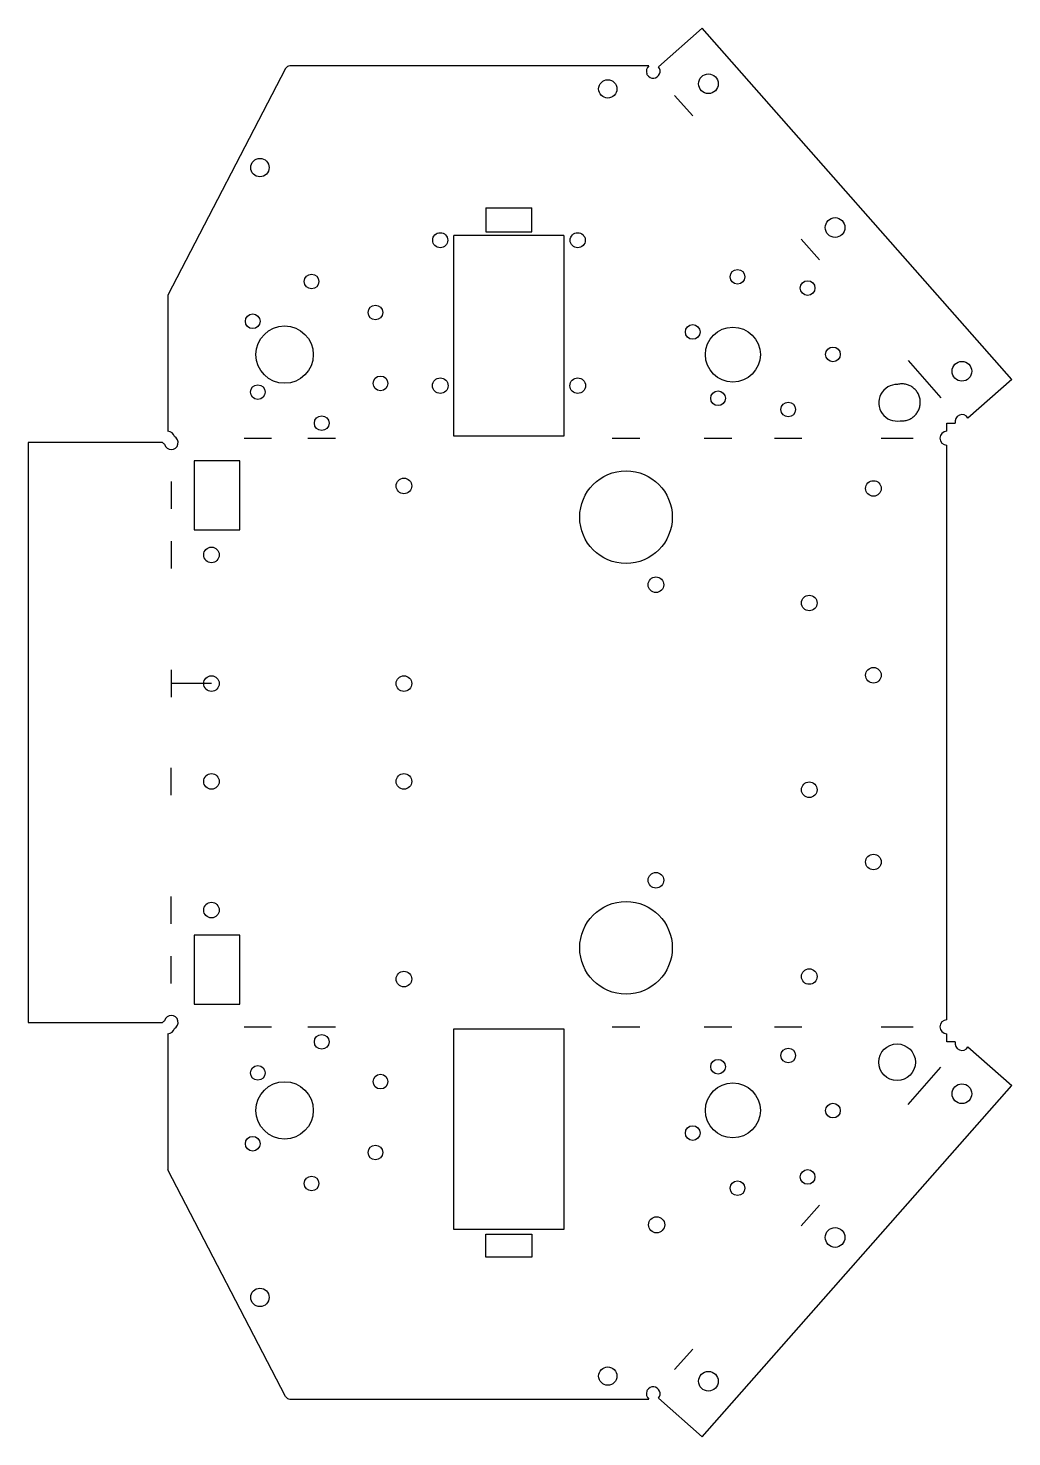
# Model space of a CAD drawing. Header units: millimetres. Extents: x -243 to -28, y -219 to 89.
import ezdxf

# ---------------------------------------------------------------- set-up
doc = ezdxf.new("R2010")
doc.units = ezdxf.units.MM
doc.linetypes.add('CENTERX2', pattern=[20.32, 12.7, -2.54, 2.54, -2.54])

msp = doc.modelspace()

# ---------------------------------------------------------------- linework, layer by layer
at = {"color": 7, "linetype": 'Continuous', "lineweight": 25}
for p, q in [((-95.69, 88.71), (-105.24, 80.29)), ((-28.12, 12.05), (-95.69, 88.71)), ((-107.31, 80.47), (-185.71, 80.47)), ((-186.6, 79.93), (-212.32, 30.47)), ((-107.8, 78.7), (-107.76, 78.74)), ((-107.67, 78.55), (-107.8, 78.7)), ((-142.89, 49.51), (-132.89, 49.51)), ((-142.89, 49.51), (-142.89, 44.27)), ((-132.89, 44.27), (-132.89, 49.51)), ((-149.91, -0.34), (-149.91, 43.47)), ((-125.91, 43.47), (-149.91, 43.47)), ((-142.89, 44.27), (-132.89, 44.27)), ((-125.91, 43.47), (-125.91, -0.34)), ((-212.32, 30.47), (-212.32, 0.73)), ((-28.12, 12.05), (-37.7, 3.6)), ((-42.32, 2.48), (-40.46, 2.48)), ((-42.32, 0.73), (-42.32, 2.48)), ((-242.79, -1.74), (-242.79, -128.26)), ((-213.46, -1.74), (-242.79, -1.74)), ((-125.91, -0.34), (-149.91, -0.34)), ((-42.32, -127.73), (-42.32, -2.27)), ((-206.58, -5.74), (-206.58, -20.74)), ((-196.58, -5.74), (-206.58, -5.74)), ((-196.58, -20.74), (-196.58, -5.74)), ((-206.58, -20.74), (-196.58, -20.74)), ((-196.58, -109.26), (-206.58, -109.26)), ((-206.58, -109.26), (-206.58, -124.26)), ((-196.58, -124.26), (-196.58, -109.26)), ((-206.58, -124.26), (-196.58, -124.26)), ((-242.79, -128.26), (-213.46, -128.26)), ((-212.32, -130.73), (-212.32, -160.47)), ((-149.91, -129.66), (-125.91, -129.66)), ((-149.91, -173.47), (-149.91, -129.66)), ((-125.91, -129.66), (-125.91, -173.47)), ((-42.32, -132.48), (-42.32, -130.73)), ((-40.46, -132.48), (-42.32, -132.48)), ((-37.7, -133.6), (-28.12, -142.05)), ((-95.69, -218.71), (-28.12, -142.05)), ((-186.6, -209.93), (-212.32, -160.47)), ((-125.91, -173.47), (-149.91, -173.47)), ((-142.89, -174.46), (-132.89, -174.46)), ((-142.89, -179.51), (-142.89, -174.46)), ((-132.89, -174.46), (-132.89, -179.51)), ((-132.89, -179.51), (-142.89, -179.51)), ((-107.67, -208.55), (-107.8, -208.7)), ((-107.8, -208.7), (-107.76, -208.74)), ((-185.71, -210.47), (-107.31, -210.47)), ((-105.24, -210.29), (-95.69, -218.71))]:
    msp.add_line(p, q, dxfattribs=at)
at = {"color": 7, "linetype": 'Continuous'}
for p, q in [((-101.74, 74.05), (-97.77, 69.55)), ((-74.09, 42.67), (-70.12, 38.17)), ((-50.74, 16.18), (-43.59, 8.07)), ((-195.67, -0.77), (-189.67, -0.77)), ((-181.73, -0.77), (-175.73, -0.77)), ((-115.32, -0.77), (-109.32, -0.77)), ((-95.23, -0.77), (-89.23, -0.77)), ((-79.92, -0.77), (-73.92, -0.77)), ((-56.66, -0.77), (-49.66, -0.77)), ((-211.56, -10.25), (-211.56, -16.22)), ((-211.56, -23.24), (-211.56, -29.24)), ((-211.56, -51.32), (-211.56, -57.32)), ((-211.56, -78.68), (-211.56, -72.68)), ((-211.56, -106.76), (-211.56, -100.76)), ((-211.56, -119.75), (-211.56, -113.78)), ((-195.67, -129.23), (-189.67, -129.23)), ((-181.73, -129.23), (-175.73, -129.23)), ((-115.32, -129.23), (-109.32, -129.23)), ((-95.23, -129.23), (-89.23, -129.23)), ((-79.92, -129.23), (-73.92, -129.23)), ((-56.66, -129.23), (-49.66, -129.23)), ((-50.74, -146.18), (-43.59, -138.07)), ((-74.09, -172.67), (-70.12, -168.17)), ((-101.74, -204.05), (-97.77, -199.55))]:
    msp.add_line(p, q, dxfattribs=at)
at = {"color": 7, "linetype": 'CENTERX2'}
msp.add_line((-202.79, -54.32), (-211.56, -54.32), dxfattribs=at)
at = {"color": 7, "linetype": 'Continuous', "lineweight": 25}
for centre, radius in [((-116.29, 75.47), 2), ((-94.33, 76.58), 2.15), ((-192.22, 58.29), 2), ((-66.68, 45.21), 2.15), ((-152.86, 42.43), 1.65), ((-122.86, 42.43), 1.65), ((-180.95, 33.43), 1.6), ((-87.99, 34.45), 1.6), ((-72.69, 32), 1.6), ((-167, 26.66), 1.6), ((-193.78, 24.74), 1.6), ((-186.82, 17.47), 6.25), ((-97.77, 22.41), 1.6), ((-89, 17.47), 6), ((-67.15, 17.52), 1.6), ((-39.02, 13.83), 2.15), ((-165.9, 11.2), 1.6), ((-152.86, 10.69), 1.7), ((-122.86, 10.69), 1.7), ((-192.67, 9.28), 1.6), ((-92.23, 7.94), 1.6), ((-76.92, 5.49), 1.6), ((-178.73, 2.51), 1.6), ((-112.32, -18), 10.1), ((-160.79, -11.19), 1.7), ((-58.32, -11.74), 1.7), ((-202.79, -26.24), 1.7), ((-105.79, -32.76), 1.7), ((-72.32, -36.74), 1.7), ((-58.32, -52.5), 1.7), ((-202.79, -54.32), 1.7), ((-160.79, -54.32), 1.7), ((-202.79, -75.68), 1.7), ((-160.79, -75.68), 1.7), ((-72.32, -77.5), 1.7), ((-58.32, -93.26), 1.7), ((-105.79, -97.24), 1.7), ((-202.79, -103.76), 1.7), ((-112.32, -112), 10.1), ((-72.32, -118.26), 1.7), ((-160.79, -118.81), 1.7), ((-178.73, -132.51), 1.6), ((-76.92, -135.49), 1.6), ((-53.17, -136.96), 4), ((-192.67, -139.28), 1.6), ((-92.23, -137.94), 1.6), ((-186.82, -147.47), 6.25), ((-165.9, -141.2), 1.6), ((-89, -147.47), 6), ((-39.02, -143.83), 2.15), ((-67.15, -147.52), 1.6), ((-193.78, -154.74), 1.6), ((-97.77, -152.41), 1.6), ((-167, -156.66), 1.6), ((-180.95, -163.43), 1.6), ((-87.99, -164.45), 1.6), ((-72.69, -162), 1.6), ((-105.64, -172.44), 1.76), ((-66.68, -175.21), 2.15), ((-192.22, -188.29), 2), ((-116.29, -205.47), 2), ((-94.33, -206.58), 2.15)]:
    msp.add_circle(centre, radius, dxfattribs=at)
for centre, radius, start, end in [((-185.71, 79.47), 1, 90, 152.5256), ((-106.37, 79.3), 1.5, 128.907, 201.9195), ((-106.37, 79.3), 1.5, 210.1496, 41.3907), ((-53.17, 6.96), 4, 88.5769, 279.9289), ((-39.01, 2.88), 1.5, 28.8933, 195.4124), ((-212.32, -0.77), 1.5, 13.8978, 90), ((-42.32, -0.77), 1.5, 90, 270), ((-212.32, -0.77), 1.5, 220.352, 242.5823), ((-211.56, -1.74), 1.5, 193.8978, 62.5823), ((-212.32, -129.23), 1.5, 117.4177, 139.648), ((-211.56, -128.26), 1.5, 297.4177, 166.1022), ((-42.32, -129.23), 1.5, 90, 270), ((-212.32, -129.23), 1.5, 270, 346.1022), ((-39.01, -132.88), 1.5, 164.5876, 331.1067), ((-106.37, -209.3), 1.5, 158.0805, 231.093), ((-106.37, -209.3), 1.5, 318.6093, 149.8504), ((-185.71, -209.47), 1, 207.4744, 270)]:
    msp.add_arc(centre, radius, start, end, dxfattribs=at)
msp.add_open_spline([(-52.48, 3.02), (-52.18, 2.99), (-51.89, 2.99), (-51.46, 3.05), (-51.32, 3.08), (-51.03, 3.14), (-50.89, 3.19), (-50.48, 3.34), (-50.22, 3.46), (-49.73, 3.78), (-49.5, 3.96), (-49.19, 4.27), (-49.09, 4.38), (-48.91, 4.61), (-48.82, 4.73), (-48.59, 5.09), (-48.45, 5.35), (-48.3, 5.76), (-48.26, 5.9), (-48.18, 6.19), (-48.16, 6.33), (-48.11, 6.62), (-48.1, 6.76), (-48.09, 7.05), (-48.09, 7.2), (-48.12, 7.64), (-48.18, 7.92), (-48.3, 8.34), (-48.35, 8.48), (-48.46, 8.75), (-48.52, 8.88), (-48.66, 9.14), (-48.74, 9.26), (-48.91, 9.5), (-49, 9.61), (-49.29, 9.94), (-49.5, 10.14), (-49.86, 10.4), (-49.98, 10.48), (-50.23, 10.62), (-50.37, 10.69), (-50.76, 10.86), (-51.04, 10.95), (-51.48, 11.03), (-51.62, 11.05), (-51.91, 11.08), (-52.06, 11.08), (-52.5, 11.07), (-52.79, 11.03), (-53.07, 10.96)], degree=3, knots=[0.01217358, 0.01217358, 0.01217358, 0.01217358, 0.01304339, 0.01304339, 0.01347829, 0.01347829, 0.0139132, 0.0139132, 0.01478301, 0.01478301, 0.01565282, 0.01565282, 0.01608773, 0.01608773, 0.01652263, 0.01652263, 0.01739244, 0.01739244, 0.01782735, 0.01782735, 0.01826225, 0.01826225, 0.01869716, 0.01869716, 0.01913206, 0.01913206, 0.02000187, 0.02000187, 0.02043678, 0.02043678, 0.02087168, 0.02087168, 0.02130659, 0.02130659, 0.02174149, 0.02174149, 0.02261131, 0.02261131, 0.02304621, 0.02304621, 0.02348112, 0.02348112, 0.02435093, 0.02435093, 0.02478583, 0.02478583, 0.02522074, 0.02522074, 0.02609055, 0.02609055, 0.02609055, 0.02609055], dxfattribs=at)

doc.saveas('drawing.dxf')
